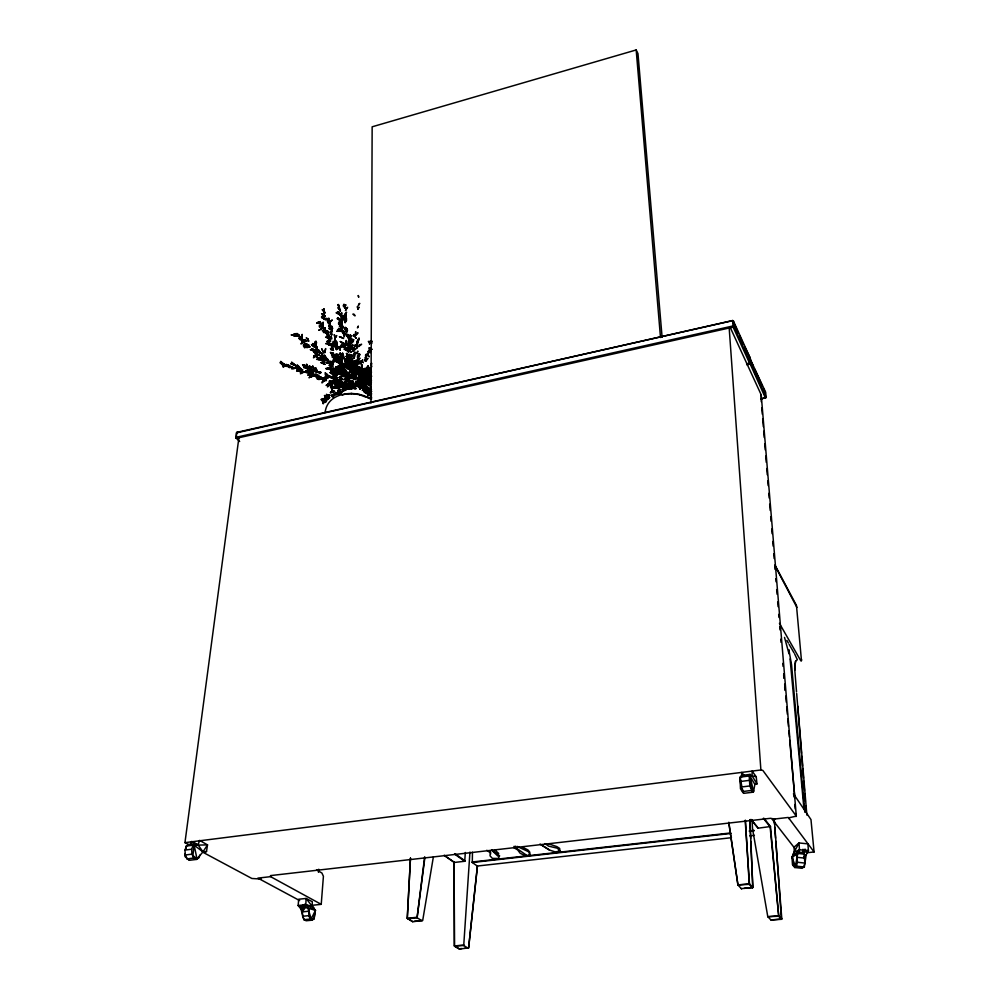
<?xml version="1.0" encoding="UTF-8"?>
<svg xmlns="http://www.w3.org/2000/svg" width="999" height="999" viewBox="0 0 999 999"><rect width="100%" height="100%" fill="white"/><g stroke="black" fill="none" stroke-linecap="round" stroke-linejoin="round"><path stroke-width="1.5" d="M370.979 403.084L372.152 126.811L636.176 49.95L637.974 53.584L662.112 337.337M804.307 867.219L806.193 854.794L808.441 850.436L799.462 849.824L794.18 852.06L799.038 842.956L799.462 849.824L797.627 854.008L795.441 866.283L792.494 864.784L791.97 857.13L794.18 852.06L794.205 847.002L799.038 842.956L807.829 843.855L808.441 850.436L802.959 852.996L802.996 849.225M513.873 847.701L517.694 849.937L520.092 853.183L524.075 855.244L527.172 855.656L529.757 854.582L529.795 852.147L527.897 849.899L522.714 847.302M306.668 919.892L303.883 919.629L300.924 909.04L298.164 905.494L305.844 904.694L312.212 906.355L306.081 898.451L305.844 904.694L307.892 908.191L311.251 918.893L313.998 919.167L315.459 910.276L312.212 906.355L312.287 901.697L306.081 898.451L298.689 899.237L298.164 905.494L304.882 907.104L304.932 904.008M794.717 667.419L795.566 661.188L797.339 659.727L794.667 654.008M753.546 790.584L752.622 792.244L749.849 785.938L749.175 775.973L750.112 774.375L751.523 776.186M792.582 856.955L793.293 865.858L794.792 867.519L802.209 868.306L803.808 866.945L804.869 863.061L804.12 854.12L802.584 852.497L798.151 852.01M794.792 867.519L796.378 866.158L797.439 862.274L796.702 853.321M469.942 852.085L463.723 945.541L454.42 945.953L454.133 862.224L444.143 855.281M752.622 792.244L743.93 793.318L741.133 787.037L740.359 781.505L740.484 777.085L741.458 775.486L750.112 774.375M454.782 946.39L459.353 949.05L468.606 947.914L477.447 866.17L472.302 862.499L472.465 852.247M444.405 855.531L454.333 862.449L464.722 861.275L465.334 852.472M412.762 921.727L407.28 918.281L410.477 858.104L407.28 918.281L412.762 921.727L422.702 920.466L433.366 856.917M336.139 373.514L336.925 375.474L336.139 373.514L336.251 374.9L336.026 374.25L336.263 371.341L336.8 371.703M795.566 661.188L794.68 668.618L796.54 691.907M367.157 381.655L367.033 383.616L366.358 382.392M238.836 438.536L238.886 437.749L184.952 842.644L189.048 844.842M312.113 905.306L321.228 904.345L323.414 876.298L321.915 873.026L316.571 869.917M352.21 372.714L352.297 371.74M340.035 370.117L340.11 369.368L339.248 371.466M318.456 872.314L318.756 869.23M731.468 837.699L477.397 866.021L468.606 947.914L464.56 948.276M789.123 818.743L789.872 817.582L796.303 816.108L761.213 394.842L730.606 328.284L729.17 327.834L760.888 769.979L762.799 770.366L796.303 816.108M185.29 853.558L184.927 856.493L189.061 859.964M185.826 849.15L186.189 846.215M365.209 389.86L365.409 388.261M424.637 856.992L417.07 917.794L422.14 920.803M424.912 857.267L417.157 917.257L407.28 918.281M236.526 432.879L236.351 438.299L733.141 327.123L733.828 326.298L733.428 321.016L732.667 320.517L236.526 432.879L237.175 432.142M338.748 360.602L338.948 359.053L339.935 362.337L336.838 360.239L339.935 362.337M206.518 851.523L207.505 844.879L199.613 840.396L198.089 844.842L202.959 851.872L206.518 851.523L202.56 852.06M325.112 412.487C327.372 392.108 354.433 389.635 369.218 398.114M358.604 378.559L360.639 367.57M367.008 380.719L367.482 377.672L366.271 380.544M753.558 791.695L750.112 776.548L750.873 787.474L753.558 791.695L754.869 784.34L750.112 776.548L752.097 775.836L756.255 776.785L756.942 783.953L754.869 784.34M329.895 383.766L330.469 380.744L329.383 382.654M801.485 660.776L796.465 605.456L774.899 564.947M774.462 820.903L781.418 919.317L778.646 916.245L770.479 826.523L763.998 818.331M337.824 370.579L338.261 368.544L338.711 370.866M357.467 381.593L355.257 372.889L357.167 371.953L356.218 373.564L355.232 372.952L356.543 376.361M350.125 347.377L349.787 348.851L349.588 345.367L350.986 349.65M345.654 390.134L345.804 389.485M314.947 911.9L314.161 918.518L312.3 920.154L310.252 919.055L308.816 915.658L309.19 908.778M312.3 920.154L306.144 920.766L304.083 919.667L302.635 916.27L302.36 911.875L303.359 908.166L305.244 906.568M792.931 855.656L793.618 853.084M344.156 318.494L346.228 315.259L346.178 317.183L344.156 318.494L345.379 314.235L345.517 316.371M369.842 397.577L369.555 398.576L371.466 399.25L369.842 397.577L371.803 397.889M336.114 374.163L335.352 376.798L336.176 374.5M371.416 364.76L371.815 363.374M352.585 372.352L353.059 370.766L352.422 372.502M801.685 659.777L800.873 660.926L779.432 623.326M190.534 844.754L191.671 841.42L197.028 844.417M340.247 348.077L341.658 343.918M352.197 374.762L352.51 373.876L350.874 376.798M199.85 855.082L198.926 857.779L196.416 859.427L189.748 860.264L187.063 858.89L185.24 854.994L185.002 850.074L186.426 846.041L188.961 844.43L195.617 843.568L198.264 844.979M196.416 859.427L193.744 858.054L191.933 854.145L191.683 849.225L193.094 845.179L195.617 843.568M358.191 387.075L359.715 383.641M351.523 374.213L350.774 376.211L352.235 374.051M370.666 374.101L369.305 376.835L371.478 372.327M364.36 382.954L366.371 377.859M370.979 367.894L369.218 370.829L371.366 371.903L369.78 370.442L371.903 366.121M363.773 380.669L365.047 377.834M366.034 387.874L366.708 386.363L363.611 391.183M728.758 822.639L737.924 884.927L749.238 884.34L745.466 820.404M311.251 918.893L315.459 910.276L305.844 904.694M514.535 847.477L515.209 846.103M364.398 388.923L369.081 379.932M802.959 852.996L805.044 849.075M761.213 394.842L761.288 401.785M753.421 366.333L749.587 357.867L765.671 392.245L766.108 397.327L760.901 399.051M202.959 851.872L207.505 844.879L194.143 845.204L192.907 855.481L197.015 858.978L202.959 851.872L194.143 845.204L197.015 858.978M184.952 842.644L760.888 769.979M365.572 386.014L366.808 384.215M738.361 333.092L732.667 320.517L733.141 327.123L749.637 363.324L749.874 357.342L733.428 321.016L732.492 320.704L236.701 432.38L235.864 437.812L239.66 441.521M362.537 379.008L364.335 376.148L368.406 373.127M749.637 363.324L750.286 362.525L733.828 326.298L732.879 325.986L236.051 437.312L236.351 438.299M369.168 379.583L371.203 377.172M357.217 384.128L355.619 386.001L357.292 385.027M371.079 386.451L368.643 389.298L369.28 388.686M347.44 386.888L346.503 387.937L345.604 386.151L349.026 388.673L346.178 385.152L349.026 388.673L346.553 387.849L346.978 386.276L347.477 387.1M361.089 382.667L359.553 384.278L359.116 383.391L361.089 382.667L362.575 385.789L361.163 384.94M795.441 866.283L791.97 857.13L799.462 849.824M741.295 888.635L752.809 887.499L749.999 819.63M358.191 384.34L358.941 383.691L358.029 383.316M803.983 856.555L806.193 854.794M770.479 826.523L758.166 828.183L750.948 819.392M351.511 366.808L350.449 367.632L350.349 366.97M288.124 365.035L286.014 366.383L290.434 366.021L286.313 364.41L284.84 364.872L288.973 365.547M338.249 359.315L335.239 360.801L337.25 359.802M791.97 857.13L797.627 854.008M548.563 843.818L556.843 846.59L559.677 848.426L559.915 850.773L555.556 852.035L549.8 850.137L541.258 844.792M365.784 392.694L368.069 391.608L365.784 392.694L368.406 394.33M368.082 398.251L368.968 397.839M369.73 390.397L371.516 389.598M369.805 392.345L370.966 391.833L368.107 392.058L369.93 393.194M336.825 375.1L334.54 376.061L336.051 375.661M370.829 380.569L368.806 381.418L370.604 381.493M342.257 395.192L344.593 394.28M364.398 388.074L365.959 388.686L366.558 390.447L364.398 388.074L367.744 386.963L365.584 388.236L363.786 387.949M341.196 390.01L343.469 389.298M367.332 391.283L364.897 392.045L369.305 390.696L366.283 391.408L364.872 390.422L368.244 389.41L366.683 390.534L364.872 390.422L368.668 390.696M371.728 391.433L367.932 392.482L370.154 392.619M350.574 367.732L349.925 367.894L350.224 367.083M364.423 379.882L367.807 381.905L364.423 379.882L365.671 379.595M746.74 363.773L749.787 363.124M746.59 363.986L750.749 363.536L766.108 397.327L765.484 398.102L749.849 363.249M747.052 364.997L750.749 363.536L750.336 358.354L749.437 358.067M761.026 398.826L765.609 397.877M332.43 343.843L328.421 344.655L330.694 344.755M370.617 370.542L369.218 370.829L370.716 371.278M363.898 389.061L366.021 388.786M186.426 846.041L193.094 845.179M740.484 777.085L749.175 775.973M185.002 850.074L191.683 849.225M740.359 781.505L749.075 780.394M185.24 854.994L191.933 854.145M741.133 787.037L749.849 785.938M187.063 858.89L193.744 858.054M742.494 791.558L751.211 790.471M368.344 379.545L370.117 379.333L366.183 379.745M321.228 904.345L270.592 876.66L257.904 878.109L299.65 900.561M472.152 862L730.731 832.941M749.312 830.843L753.958 830.331M472.302 862.499L730.856 833.466M749.437 831.38L754.083 830.856M749.762 835.863L754.407 835.351M806.455 852.784L814.073 851.972L810.976 819.58L793.443 793.793M303.359 908.166L307.979 907.691M302.36 911.875L308.529 911.25M302.635 916.27L308.816 915.658M414.173 921.328L421.278 920.603M304.083 919.667L310.252 919.055M407.692 918.73L417.07 917.794M744.168 888.361L752.809 887.499L750.749 841.458M454.133 862.224L454.42 945.953L463.898 945.017M752.809 887.499L749.487 883.79L737.924 884.927L728.845 822.264M313.748 345.229L312.325 345.367L314.21 347.115M775.773 841.258L781.805 918.943L771.003 919.967L781.418 919.317M346.041 394.143L351.823 393.594M751.985 819.717L752.559 828.908L767.794 916.707L778.646 916.245M454.42 945.953L459.165 948.763L461.863 948.513M767.794 916.707L778.758 915.733L781.805 918.943M365.097 388.049L365.759 388.024M775.062 819.205L770.554 818.293L270.454 875.599L270.717 876.647M742.319 788.711L743.194 792.981L740.471 788.785L740.009 777.322L741.495 777.284L741.77 772.414L744.417 775.836M336.75 370.042L338.124 370.092M354.945 388.474L352.834 388.299L354.62 388.474M797.439 862.274L804.869 863.061M796.378 866.158L803.808 866.945M798.189 853.483L804.12 854.12M797.564 857.367L804.994 858.153M350.961 393.481L360.664 394.805M370.229 375.512L369.23 375.349L371.753 376.186M370.604 392.557L368.107 392.058L368.806 392.37M335.414 380.257L334.066 379.957L335.851 381.418M350.836 388.736L351.573 388.923M261.238 879.07L251.885 878.483L202.71 852.159M300.924 909.04L303.808 909.839M368.993 393.344L370.504 393.768M307.892 908.191L315.459 910.276M370.617 370.779L371.416 371.079M359.353 394.617L365.984 397.202M336.213 370.329L338.037 371.141M370.292 394.218L368.294 393.256L369.493 393.956M517.032 846.365L528.746 851.835L529.757 854.582M298.164 905.494L304.395 908.953M339.86 361.201L338.998 359.34L341.845 362.412L339.672 361.163L340.234 361.875M344.368 386.026L345.467 386.65M463.723 945.541L468.206 948.226M369.493 394.13L371.403 395.279L369.343 393.331L370.254 395.142M539.997 844.055L549.612 850.236M749.874 357.342L744.692 347.065M764.934 391.745L765.184 392.794L763.661 388.923M513.873 846.44L527.172 855.656M486.788 850.274L490.347 852.771L490.022 855.818L492.382 858.391L498.239 858.478L499.6 855.818L491.67 849.774M347.939 386.675L346.291 385.502L348.976 387.412M454.857 853.633L465.047 860.851M454.533 854.058L464.722 861.275M545.042 843.593L548.526 846.128L557.28 848.188L559.915 850.773M371.715 393.906L369.33 392.145L371.316 394.143M371.353 392.944L369.568 391.546L369.68 393.519M344.73 387.824L346.628 389.36M494.542 849.749L498.713 853.446M347.09 374.163L349.088 376.024M491.533 850.062L497.889 856.093M341.733 386.238L345.017 389.548M768.306 917.194L771.191 920.241M738.348 885.451L741.608 888.91M749.238 884.34L752.472 887.811M343.306 370.005L346.141 373.214M358.454 384.453L357.005 382.817L357.055 383.703M340.422 354.42L343.206 357.679M316.146 351.161L316.72 351.835M370.117 394.942L371.441 396.541M751.523 820.017L758.166 828.183M763.348 818.293L770.104 826.835L778.758 915.733M303.122 904.857L304.882 907.104M795.042 848.688L772.202 819.292L788.298 817.444L814.073 851.972M351.76 387.999L352.385 388.811M345.242 361.139L347.015 363.524M371.104 393.631L369.568 391.546L370.517 393.206M756.255 776.785L752.097 771.078L752.097 775.836L756.942 783.953M332.829 367.52L337.674 374.45M341.109 364.235L347.939 375.05L351.473 384.652M355.532 386.463L352.722 381.031M370.504 377.722L370.105 376.436L371.079 378.271M369.28 375.661L370.479 377.734M786.887 640.434L788.373 643.031M789.123 644.33L794.043 652.909M363.873 388.686L362.137 382.592L363.236 384.627L362.587 388.786M775.074 565.846L796.927 607.479M347.64 371.965L349.75 376.011M352.497 375.674L349.3 367.669M370.367 370.966L371.091 372.452M353.584 385.789L355.082 389.036M739.622 335.889L743.431 344.28M754.695 369.155L762.374 386.101M370.105 376.436L370.979 378.446M313.424 907.055L314.847 910.439M351.586 376.486L352.235 378.084M371.054 376.648L370.329 374.812L370.791 376.049M352.172 381.443L352.597 382.617M784.527 637.399L789.01 653.821L788.873 649.75L791.57 664.834L804.857 812.287M351.161 388.936L350.262 386.388L350.324 388.236M345.691 388.087L346.166 389.797M370.829 388.249L371.116 389.36M369.892 371.403L370.179 372.577M351.785 380.344L351.998 381.256M740.009 777.322L741.745 785.863M359.203 387.937L358.279 379.832M790.084 658.99L803.97 809.128M793.693 793.955L794.005 796.965M794.779 804.495L795.241 809.003M795.704 813.523L796.016 816.533M782.766 663.386L783.041 666.358M783.728 673.763L784.128 678.209M784.677 684.14L785.077 688.586M785.751 696.141L786.288 702.185M786.7 706.718L787.362 714.285M787.774 718.818L788.448 726.373M788.848 730.906L789.41 737.112M789.685 740.209L794.842 797.589M636.176 49.95L660.501 337.525M797.776 706.168L806.867 815.109M796.665 693.468L801.498 753.159M761.8 407.992L762.312 414.198M762.687 418.856L763.323 426.61M763.711 431.268L764.21 437.475M764.722 443.681L765.234 449.887M765.734 456.093L766.245 462.3M766.757 468.506L767.269 474.712M767.769 480.931L768.156 485.576M768.793 493.344L769.168 497.989M769.68 504.208L770.192 510.414M770.691 516.62L771.078 521.266M771.715 529.033L772.09 533.691M772.726 541.446L773.114 546.103M773.75 553.858L774.125 558.516M774.762 566.271L775.012 569.38M775.773 578.683L776.036 581.793M776.673 589.547L777.047 594.205M777.684 601.96L778.071 606.618M778.696 614.373L778.958 617.482M779.72 626.785L779.969 629.894M780.731 639.21L780.993 642.307M783.653 674.899L783.915 677.996M784.677 687.312L784.927 690.409M801.747 756.268L802.497 765.596M802.746 768.693L803.496 778.021M803.733 781.131L804.482 790.446M804.732 793.556L805.356 801.323M805.731 805.981L806.23 812.199M774.213 821.066L774.45 824.175M774.687 827.284L775.536 838.161M745.167 820.341L749.487 883.79M749.787 819.967L750.611 838.386M490.546 851.685L490.609 854.133M794.967 663.898L795.092 669.879M302.197 334.503L302.197 337.962L302.197 334.503M344.88 364.036L344.88 365.397L343.706 363.449L344.88 364.036M361.551 364.822L362.162 369.43L361.551 364.822M341.783 360.427L341.77 362.325L340.821 359.877L341.508 358.591L341.783 360.427M329.42 336.451L329.395 339.061L330.394 340.484L329.42 336.451M352.497 339.323L352.485 341.358L350.986 342.957L352.497 339.323M332.555 328.147L331.468 331.343L332.555 328.147M351.698 356.818L351.66 359.315L350.849 355.731L351.698 356.818M361.95 365.11L361.875 370.03L361.95 365.11M350.199 338.624L350.774 342.657L350.199 338.624M355.656 331.743L355.607 334.603L355.656 331.743M368.906 393.281L367.732 396.029L368.906 393.281M346.653 341.458L346.628 342.882L345.704 341.146L346.266 340.409L346.653 341.458M316.708 370.192L316.671 371.828L315.971 368.344L316.708 370.192M338.112 304.558L339.273 307.767L338.112 304.558M358.591 381.793L358.429 386.026L358.591 381.793M366.695 377.522L366.633 379.433L366.758 376.623L365.796 377.247L366.483 378.159L366.758 376.623L366.695 377.522M331.78 330.681L331.643 335.002L330.095 331.793L331.293 332.729L331.643 335.002L330.931 332.892L331.78 330.681M349.725 354.358L348.526 357.055L347.552 355.544L348.127 354.995L348.526 357.055L349.725 354.358M364.223 375.674L364.198 376.598L364.223 375.674M323.414 401.735L323.364 403.571L324.85 399.862L322.952 401.236L323.102 403.671L324.85 399.862L323.414 401.735M361.813 367.245L361.725 369.905L362.225 365.459L361.813 367.245M337.737 356.356L337.662 358.529L335.077 358.366L336.538 357.417L337.674 358.529L336.888 354.495L337.737 356.356M345.866 318.619L345.267 322.452L344.056 319.031L345.267 322.452L345.866 318.619M345.979 343.519L345.929 344.917L347.727 345.442L345.979 343.519M357.417 306.693L357.867 308.891L357.417 306.693M314.31 344.106L314.223 346.378L312.724 343.569L314.31 344.106M355.706 363.336L355.257 366.883L355.706 363.336M362.824 384.215L362.724 386.888L363.574 385.639L362.824 384.215M365.584 354.932L366.496 360.726L365.584 354.932M315.896 368.756L315.821 370.579L317.195 372.415L315.896 368.756M346.74 328.971L346.653 331.456L344.355 328.484L346.653 331.456L345.404 327.285L346.74 328.971M348.401 343.668L348.326 345.242L349.55 344.28L348.401 343.668M353.196 372.065L354.021 376.635L351.061 376.123L352.847 375.686L354.021 376.598L353.196 372.065L354.395 370.779L354.707 372.315L355.394 371.016L353.234 372.165M330.706 386.188L330.632 387.862L332.18 385.002L330.706 386.188M344.568 333.104L344.355 336.813L343.731 334.465L344.568 333.104M358.291 295.579L358.653 297.128L358.291 295.579M335.502 340.247L335.364 343.094L333.404 343.756L332.455 342.994L335.264 343.107L334.653 339.285L335.502 340.247M360.139 369.717L359.802 374.4L360.139 369.717M338.923 366.271L338.848 367.545L339.735 366.683L338.923 366.271M350.624 360.052L350.524 361.688L350.624 360.052M325 350.624L324.875 352.709L325.686 348.564L325 350.624M369.98 384.278L369.867 386.051L368.281 382.517L369.98 384.278M350.911 365.796L351.573 367.907L348.688 366.683L352.123 367.794L350.911 365.796M343.032 354.495L342.907 356.518L344.667 358.853L341.383 357.267L344.58 358.803L343.032 354.495M362.038 371.591L361.938 373.226L362.038 371.591M328.808 318.319L328.521 322.802L328.808 318.319M342.357 371.978L341.583 373.913L342.357 371.978M360.552 378.559L360.264 382.879L360.552 378.559M331.006 384.715L330.906 386.301L331.006 384.715M349.712 362.325L350.861 365.01L347.078 363.823L349.625 363.673L350.861 365.022L349.712 362.325M329.72 336.551L329.52 339.223L328.833 337.075L329.72 336.551M343.993 304.358L344.98 306.818L343.993 304.358M347.39 367.32L347.252 369.118L347.802 367.132L347.103 366.371L347.39 367.32M315.921 341.271L315.622 345.192L315.921 341.271M337.025 371.066L336.888 372.839L338.711 372.777L337.025 371.066M368.244 373.938L368.119 375.537L369.88 374.076L368.244 373.938M350.524 369.805L350.524 369.805M367.195 389.348L367.12 390.359L369.118 389.785L367.195 389.348M353.634 375.262L353.234 378.871L353.634 375.262M321.516 324.613L321.366 326.311L322.889 325.986L321.516 324.613M358.004 367.532L357.767 370.292L358.828 371.478L358.004 367.532M347.615 360.352L347.527 361.263L348.913 361.351L347.615 360.352M353.471 374.625L353.221 377.035L353.471 374.625M316.408 342.207L316.109 345.642L316.408 342.207M327.734 319.605L327.572 321.528L326.473 318.319L327.734 319.605M349.151 383.391L349.175 385.801L349.151 383.391M329.77 324.65L329.37 328.896L329.77 324.65M338.124 368.394L337.974 369.98L339.423 367.307L338.124 368.394M356.318 367.395L356.131 369.355L357.342 365.309L356.318 367.395M341.608 376.323L341.446 378.009L340.085 376.286L341.608 376.323M354.22 364.173L353.983 366.421L354.22 364.173M357.492 359.865L357.867 364.248L357.492 359.865M368.032 376.386L367.857 378.059L370.03 377.272L365.996 378.808L368.331 377.847L368.032 376.386M354.158 364.772L353.983 366.421L354.62 362.312L354.158 364.772M323.127 322.34L322.839 324.9L322.29 324.113L323.127 322.34M366.895 369.992L365.534 373.589L366.895 369.992M368.544 367.532L366.533 371.778L369.905 371.029L367.957 370.654L366.533 371.778L368.544 367.532M352.684 367.769L351.636 369.83L352.123 368.843L352.497 369.518C349.5 369.705 353.646 369.93 352.684 367.769M350.949 374.825L350.761 376.436L352.26 373.426L350.949 374.825M360.839 362.162L360.651 363.761L361.738 360.739L360.839 362.162M334.016 356.243L335.189 359.628L334.016 356.243M343.394 388.961L343.269 390.047L344.068 389.872L343.394 388.961M332.118 383.991L331.793 386.625L332.118 383.991M354.907 353.009L354.395 357.105L354.907 353.009M336.626 354.533L336.326 356.943L337.575 358.978L336.626 354.533M355.319 375.037L354.757 379.395L354.133 377.272L355.319 375.037M338.311 384.665L338.049 386.663L338.311 384.665L339.148 384.515L336.875 386.039L335.864 384.59L338.311 384.665M350.399 335.09L349.837 339.448L349.2 337.325L350.399 335.09M347.177 358.229L347.34 362.4L347.177 358.229M348.376 335.302L348.027 337.937L347.54 334.215L348.376 335.302M345.579 381.069L345.317 382.967L346.84 384.952L345.579 381.069M349.013 357.754L349.088 362.137L349.013 357.754M335.302 344.255L334.977 346.541L333.229 346.79L332.592 345.042L335.002 346.516L334.203 343.107L335.302 344.255M328.446 360.502L328.221 362.187L329.895 362.437L328.446 360.502M314.822 374.413L314.66 375.549L316.583 374.2L314.822 374.413M350.174 337.088L349.837 339.448L351.723 335.502L350.174 337.088M352.21 373.201L353.122 377.123L352.21 373.201M357.667 381.331L357.442 382.954L358.379 383.516L357.667 381.331M349.438 362.812L349.325 363.574L351.536 363.936L349.438 362.812M346.865 329.807L346.466 332.392L347.577 330.244L346.266 327.934L346.466 332.392L345.954 327.884L346.865 329.807M347.727 377.147L348.164 381.293L347.727 377.147M367.382 377.222L366.708 381.643L367.382 377.222L369.405 380.931L367.37 377.247L367.882 380.631L367.382 377.222M322.777 324.001L322.627 325.037L319.118 325.849L322.677 325.037L321.715 323.913L322.777 324.001M333.928 357.892L332.967 362.088L333.928 357.892M349.737 335.377L349.013 339.935L350.087 337.387L349.737 335.377M357.367 362.812L356.643 367.382L356.119 365.334L357.367 362.812M337.337 344.043L336.75 345.504L337.337 344.043M348.014 360.177L347.752 361.775L344.318 359.715L347.802 361.788L348.926 360.389L348.014 360.177M345.954 318.032L345.254 322.215L346.353 320.142L345.954 318.032M330.394 321.865L328.996 325.974L330.394 321.865M330.819 361.301L331.331 362.862L330.819 361.301M334.628 393.618L334.353 395.254L335.889 392.882L334.628 393.618M351.074 385.202L350.711 387.325L352.297 382.692L349.887 385.377L352.297 382.692L351.074 385.202M355.719 381.456L355.469 382.892L356.718 384.815L355.719 381.456M344.742 314.36L344.293 316.92L344.742 314.36M361.376 381.905L360.876 384.765L358.304 380.956L359.965 382.217L360.939 384.802L362.924 380.894L361.376 381.905M363.673 370.442L363.286 372.615L365.159 368.569L363.673 370.442M370.679 390.834L370.479 391.97L369.805 391.758L370.679 390.834M328.671 320.392L328.172 323.177L327.872 318.506L328.671 320.392M362.737 369.755L362.162 372.927L364.185 368.668L362.737 369.755M340.234 365.047L340.01 366.321L341.421 366.695L340.234 365.047M339.598 391.296L339.298 392.932L339.96 390.721L338.873 390.259L337.537 391.158L339.96 390.721L339.598 391.296M349.475 340.497L349.101 342.545L350.199 344.88L349.475 340.497M328.459 396.453L328.496 398.863L328.459 396.453M315.834 368.132L315.509 369.817L317.145 371.765L315.834 368.132M337.262 349.076L336.401 349.4L337.262 349.076M333.529 377.647L333.254 379.033L333.004 375.899L333.529 377.647M339.635 366.084L339.098 368.793L339.635 366.084M353.646 339.598L353.221 341.708L351.149 343.419L351.748 341.171L353.234 339.598L351.149 343.419L353.646 339.598M331.543 347.989L333.254 348.489L331.543 347.989M358.853 372.427L358.404 374.613L359.265 376.436L358.853 372.427M361.251 374.613L360.964 375.961L361.838 375.349L361.251 374.613M366.133 382.767L365.671 384.977L364.41 385.527L366.133 382.767M323.851 308.728L324.563 312.675L323.851 308.728M351.323 361.963L350.761 364.46L351.623 367.058L351.323 361.963M338.898 372.415L338.499 374.188L339.772 371.928L338.823 372.502M352.535 366.995L352.235 368.294L353.746 369.018L352.535 366.995M338.524 379.832L338.049 381.88L335.614 381.743L334.19 379.632L338.087 381.968L338.524 379.832M354.97 387.088L355.956 388.661L354.97 387.088M361.613 383.129L361.226 384.777L362.262 382.779L361.613 383.129M353.983 384.428L355.12 384.877L353.983 384.428M340.759 392.52L340.422 393.893L343.007 390.959L340.759 392.52M365.534 359.078L365.047 361.039L366.733 358.429L365.534 359.078M365.984 359.165L365.484 361.201L365.272 357.23L365.984 359.165M330.344 380.981L330.182 381.68L329.046 381.293L330.344 380.981L330.969 382.105L330.344 380.981M358.828 355.257L358.117 358.129L358.828 355.257M371.341 364.885L370.729 364.323L371.341 364.885M343.706 389.485L343.231 390.721L344.643 390.646L343.706 389.485M309.727 372.04L309.265 373.776L312.312 370.791L309.727 372.04M324.7 399.9L324.4 401.061L324.126 399.338L323.002 399.6L324.7 399.9M322.402 400.025L322.14 401.011L324.138 399.737L322.402 400.025M344.53 381.543L344.093 383.204L345.367 384.99L344.53 381.543M323.838 361.588L322.689 362.237L323.838 361.588M354.071 373.002L353.771 374.15L354.545 373.726L354.071 373.002M368.281 375.811L368.044 376.723L368.281 375.811M365.597 391.433L365.234 392.744L366.283 393.356L367.27 392.445L365.234 392.744L365.597 391.433M356.193 374.275L355.769 375.811L356.193 374.275M347.739 355.194L347.44 356.256L348.589 356.818L347.739 355.194M352.597 365.622L352.185 367.07L352.597 365.622M368.069 365.896L367.045 369.468L366.983 367.12L368.069 365.896M355.869 361.85L354.857 365.284L354.695 363.361L355.869 361.85M359.578 361.775L359.078 363.461L359.478 361.126L359.578 361.775M322.677 355.806L322.202 357.392L323.788 357.53L322.677 355.806M327.222 332.867L326.71 334.603L328.009 337.325L327.222 332.867M351.735 373.576L351.211 375.312L353.034 371.079L351.735 373.576M310.314 371.491L309.902 372.827L312.312 371.079L307.917 370.617L312.3 371.041L310.314 371.491L311.376 371.753L313.574 371.216L310.627 372.852L313.574 371.216L310.302 371.453M322.49 381.331L322.003 382.917L324.463 380.706L322.49 381.331M326.748 397.365L326.436 398.339L328.321 397.24L326.748 397.365M337.837 385.626L335.639 385.626L337.837 385.626M341.695 312.887L341.071 314.835L341.933 316.97L341.695 312.887M352.26 344.805L350.487 348.514L352.26 344.805M357.442 352.06L356.88 353.821L357.879 351.061L357.442 352.06M346.403 318.269L344.98 322.677L346.516 320.417L346.403 318.269M369.755 343.094L369.505 343.881L369.755 343.094M361.825 375.649L360.152 376.548L361.825 375.649M362.712 375.025L362.212 376.536L360.202 376.685L362.712 375.025M338.911 390.072L338.549 391.158L340.135 390.109L337.45 388.186L340.135 390.109L338.911 390.072M356.543 366.733L355.12 370.916L354.957 368.668L356.543 366.733M355.394 383.504L354.845 385.114L355.994 382.842L355.394 383.504M361.301 369.917L360.214 371.69L361.301 369.917M359.827 375.524L359.315 379.433L360.239 380.269L359.215 377.322L359.827 375.524M359.066 353.683L357.567 358.067L357.48 355.919L359.066 353.683M352.272 386.463L351.623 388.361L353.933 384.54L351.673 386.163L353.933 384.54L352.272 386.463M354.882 352.185L352.61 356.056L354.882 352.185M323.226 323.401L322.627 325.15L322.302 322.914L323.226 323.401M353.446 349.413L352.734 351.448L355.944 349.001L353.446 349.413M346.041 363.761L344.667 366.496L346.041 363.761M356.206 364.647L353.908 367.22L354.745 368.831L354.707 367.12L353.908 367.22L356.206 364.647M361.738 360.889L359.777 363.686L361.738 360.889M359.016 338.211L356.88 342.083L359.016 338.211M330.657 325.599L329.508 328.671L331.98 326.448L329.508 328.671L330.657 325.599M363.973 374.388L363.261 376.298L364.448 374.188L363.873 372.202L363.973 374.388M355.994 368.656L355.12 370.916L357.804 367.332L355.994 368.656M358.454 355.794L357.567 358.067L360.09 354.383L358.454 355.794M350.224 384.84L348.564 388.499L350.224 384.84M367.644 353.471L366.933 355.194L369.318 356.768L368.319 355.282L366.895 355.095L368.531 353.446L367.644 353.471M333.479 361.488L332.817 363.124L334.852 361.213L333.479 361.488M346.528 312.4L344.842 315.01L346.491 312.312M336.601 335.614L336.001 337.038L336.601 335.614M338.923 383.354L338.299 384.827L337.724 383.791L338.923 383.354M359.902 376.211L358.953 378.396L359.902 376.211M357.055 368.456L356.206 370.442L359.215 373.326L356.243 370.342L358.092 366.296L357.055 368.456M354.096 334.49L353.421 335.914L354.096 334.49M369.093 393.506L368.381 395.104L369.967 392.295L369.093 393.506M333.304 381.968L332.717 383.291L333.304 381.968M339.535 381.918L338.798 383.591L339.535 381.918M351.973 358.566L351.461 359.727L351.061 357.767L351.973 358.566M325.187 378.509L324.837 379.283L325.187 378.509M333.266 394.293L332.217 396.603L332.068 395.217L333.266 394.293M350.961 338.711L348.663 340.809L350.961 338.711M333.316 387.1L331.768 390.484L331.693 388.836L333.316 387.1M357.33 347.028L356.768 348.264L357.33 347.028M345.754 304.895L344.905 306.73L345.754 304.895M337.6 384.553L339.073 385.664L337.6 384.553M355.794 345.417L355.394 346.266L354.945 344.867L355.794 345.417M358.191 326.298L357.442 327.897L358.291 326.261M339.997 392.682L339.36 394.031L338.236 394.006L339.997 392.682M359.028 307.367L357.679 309.028L359.028 307.367M361.75 360.751L361.201 361.863L361.076 360.676L361.75 360.751M366.258 372.103L365.534 373.589L367.507 371.89L366.258 372.103M309.777 368.181L309.278 369.18L308.903 368.094L309.777 368.181M360.402 388.236L359.915 389.21L360.402 388.236M346.516 308.491L345.429 310.652L347.627 307.28L346.516 308.491M364.273 382.405L363.449 384.028L366.208 382.08L364.273 382.405M366.745 384.702L365.659 386.838L365.472 385.377L366.745 384.702M336.663 371.753L335.976 373.089L337.3 375.537L336.663 371.753M353.758 348.701L352.572 351.024L354.645 347.028L353.758 348.701M362.649 359.977L361.875 361.476L362.649 359.977M358.092 342.445L355.694 345.617L358.092 342.445M333.716 394.892L332.717 396.778L333.803 396.765L333.716 394.892M369.88 367.457L368.868 369.368L366.845 369.618L369.88 367.457M336.251 345.691L335.439 347.202L336.651 349.737L336.251 345.691M328.184 385.602L327.447 386.9L330.681 384.44L328.184 385.602M363.661 376.71L363.186 377.547L363.661 376.71M370.866 374.013L370.042 375.462L370.866 374.013M370.317 380.944L369.118 383.067L371.391 379.245L370.317 380.944M352.172 382.292L351.111 384.165L353.346 381.168L352.172 382.292M338.361 355.082L337.362 356.78L338.361 355.082L337.163 353.946L334.653 354.583L338.374 355.12M364.985 389.735L363.848 391.658L367.707 390.534L365.759 390.359L363.848 391.645L366.521 389.81L364.985 389.735M310.514 375.449L309.091 377.859L311.913 374.513L308.067 375.012L309.827 375.474L311.913 374.513L310.514 375.449M359.116 304.096L358.216 305.619L359.765 303.359L359.116 304.096M328.284 384.016L327.447 385.427L330.544 383.791L328.284 384.016M362.113 377.123L363.561 376.286L362.113 377.123M367.657 354.146L366.695 355.719L366.009 354.358L367.657 354.146M344.63 366.645L344.131 367.445L343.881 366.621L344.63 366.645M353.459 386.601L352.747 387.737L354.458 384.99L353.459 386.601M364.635 379.071L363.024 381.668L364.91 380.319L364.635 379.071M311.413 367.058L309.74 368.306L311.413 367.058M359.765 378.221L359.428 378.746L361.139 377.772L359.765 378.221M335.964 366.908L335.065 368.331L337.65 366.97L335.964 366.908M357.854 332.979L355.557 335.302L357.854 332.979M340.696 379.757L339.036 382.23L340.696 379.757M359.053 359.165L357.942 360.864L359.952 358.092L359.053 359.165M345.954 371.316L342.395 374.837L345.954 371.316M346.079 376.361L345.654 376.985L348.626 376.586L346.079 376.361M332.28 396.516L333.928 395.03L331.755 395.279L333.928 395.03L332.28 396.516M362.162 380.307L361.438 381.368L363.673 380.444L361.576 379.17L362.287 380.669L363.673 380.444L362.162 380.307M349.25 363.561L350.149 364.46L351.398 363.961L349.25 363.561M351.898 346.491L350.487 348.514L353.384 345.092L351.898 346.491M328.396 397.078L329.658 397.639L328.396 397.078M351.261 354.707L349.987 356.481L351.536 355.656L351.261 354.707M352.172 360.914L351.011 362.537L352.572 363.024L351.998 361.638L351.011 362.537L352.997 361.163L352.172 360.914M349.613 377.622L348.713 378.871L349.613 377.622M327.41 395.117L325.949 397.103L329.695 395.142L327.41 395.117M301.96 340.996L304.27 341.508L301.96 340.996M359.977 344.805L358.591 346.665L361.626 344.255L359.977 344.805M363.574 379.47L362.674 380.669L364.672 379.72L363.574 379.47M352.884 385.739L351.636 387.412L353.983 384.34L352.884 385.739M350.287 342.37L349.063 343.968L350.599 343.544L350.287 342.37M351.71 370.042L350.499 371.64L351.71 370.042M366.383 384.715L364.647 385.065L366.383 384.715M342.957 327.148L342.957 327.148M335.589 376.685L335.127 377.285L334.265 375L335.589 376.685M353.534 362.362L352.522 363.661L352.422 362.025L353.534 362.362M297.54 370.055L296.653 371.203L300.299 369.418L297.54 370.055M340.135 352.997L339.423 353.896L340.684 355.956L340.135 352.997M365.209 375.661L363.474 377.847L365.534 377.585L367.033 376.061L363.474 377.847L367.058 375.337L365.209 375.661M301.686 372.227L300.424 373.788L304.533 371.79L301.686 372.227M339.173 329.982L338.524 330.769L337.575 329.495L339.173 329.982M332.13 320.142L328.708 322.44L332.13 320.142M358.366 340.297L356.88 342.083L359.078 339.485L358.366 340.297M339.023 392.307L337.275 394.393L335.414 394.855L339.023 392.307M302.06 342.57L300.911 343.931L304.583 341.471L301.236 339.897L302.46 341.358L304.583 341.458L302.06 342.57M352.098 358.966L351.461 359.727L354.37 357.817L352.098 358.966M359.578 368.244L356.193 370.854L359.578 368.244M326.748 399.325L324.862 401.511L326.873 400.587L326.748 399.325M371.416 382.13L370.542 383.154L368.369 382.605L371.416 382.13M335.577 385.339L334.178 386.963L337.974 385.589L335.577 385.339M369.255 369.967L366.421 372.103L369.255 369.967M353.134 362.987L352.522 363.661L353.134 362.987M344.805 384.028L344.018 384.94L346.753 384.877L344.805 384.028M345.729 307.43L345.017 308.241L345.729 307.43M358.191 388.886L358.191 388.886M366.296 370.329L365.784 368.793L366.296 370.329M350.237 365.547L349.613 366.258L351.561 366.958L350.237 365.547M336.888 373.376L335.452 374.925L339.111 372.365L336.888 373.376M342.507 372.14L340.971 373.626L342.507 372.14L342.282 371.153L341.308 371.191L342.482 372.165M335.314 379.982L334.315 381.044L332.729 380.769L335.314 379.982M315.259 355.894L313.449 357.792L317.819 355.307L313.686 355.756L317.819 355.307L315.259 355.894M336.338 373.888L335.077 375.199L334.777 374.088L336.338 373.888M358.753 372.565L356.606 373.589L358.753 372.565M327.797 396.453L326.361 397.902L329.782 395.254L327.797 396.453M366.858 376.348L365.085 378.084L368.594 376.373L366.858 376.348M368.918 388.661L367.207 390.259L365.184 389.598L368.918 388.661M342.27 365.871L341.034 367.033L343.057 366.096L342.27 365.871M341.146 369.23L339.71 370.592L343.156 368.968L341.146 369.23M368.206 389.335L367.12 390.359L370.154 388.961L368.206 389.335M356.131 360.427L354.77 361.7L358.204 360.065L356.131 360.427M363.411 370.929L362.125 372.127L365.072 370.654L363.411 370.929M370.242 350.761L367.832 351.673L369.056 351.198L370.304 352.659L367.832 351.673L370.242 350.761M356.581 386.026L352.784 387.924L356.581 386.026M367.357 368.107L365.959 369.393L363.923 368.631L367.357 368.107M330.557 370.517L331.805 372.29L330.557 370.517M332.217 390.846L330.382 392.507L334.578 391.421L332.217 390.846M371.353 340.821L371.553 343.693L371.353 340.821M355.045 363.549L353.771 364.685L356.993 364.485L355.045 363.549M327.235 395.754L325.711 397.103L329.695 395.142L327.235 395.754M339.822 387.662L338.798 387.175L339.822 387.662M336.413 393.306L332.442 395.329L336.413 393.306M345.154 345.354L345.642 347.977L345.154 345.354M293.119 367.632L291.696 368.906L295.979 367.669L293.119 367.632M320.979 372.427L319.63 373.601L318.669 372.527L320.979 372.427M356.468 345.279L355.307 346.291L357.854 344.667L356.468 345.279M365.334 376.91L363.386 378.609L367.307 376.748L365.334 376.91M337.3 380.444L335.951 381.606L338.436 380.282L337.3 380.444M366.508 358.616L364.81 360.052L368.119 358.491L366.508 358.616M346.129 315.234L344.555 316.521L345.979 315.359M343.718 345.067L342.158 346.378L345.192 345.08L342.982 344.593L343.868 345.529L345.179 345.105L343.718 345.067M369.742 380.607L368.781 381.418L371.491 380.619L369.742 380.607M334.603 369.18L332.854 370.629L337.088 369.368L333.079 368.531L334.815 369.543L337.088 369.368L334.603 369.18M336.064 357.605L338.873 360.377L336.064 357.605M324.288 380.007L323.339 380.781L326.423 380.594L322.302 378.421L326.423 379.308L324.138 379.995M335.439 358.266L333.941 359.465L337.587 358.853L335.439 358.266M364.298 388.811L362.225 390.447L366.396 388.698L364.298 388.811M347.078 366.283L346.241 366.945L347.677 367.62L347.078 366.283M336.388 359.39L334.777 360.639L338.461 359.116L336.388 359.39M329.37 382.942L327.747 384.19L332.242 383.129L329.37 382.942M316.383 351.523L315.659 352.085L316.383 351.523M332.068 391.583L330.469 392.819L334.578 391.421L332.068 391.583M350.549 381.893L349.151 382.954L353.159 382.542L350.549 381.893M347.39 362.462L346.278 363.299L345.267 362.687L347.39 362.462M345.954 364.81L343.931 366.333L347.352 366.158L345.954 364.81M337.662 379.483L336.651 380.219L337.812 380.219L337.662 379.483M324.95 377.16L323.501 378.221L327.872 377.784L324.95 377.16M322.789 328.097L318.756 330.294L322.789 328.097M294.817 367.832L293.569 368.718L295.791 367.819L294.817 367.832M338.711 372.752L337.113 373.876L335.477 373.351L338.711 372.752M308.516 345.654L304.52 347.59L308.516 345.654M331.356 362.849L330.095 363.549L331.356 362.849M323.426 357.205L322.128 358.079L321.066 357.48L323.426 357.205M339.21 384.977L336.089 385.864L339.21 384.977M341.783 321.241L340.959 321.79L342.02 323.177L341.783 321.241M325.512 358.454L321.528 360.602L325.512 358.454M305.282 367.332L304.283 367.982L303.771 367.282L305.282 367.332M318.731 371.865L320.816 372.54L318.731 371.865M358.166 383.479L356.181 383.991L358.166 383.479M327.722 359.24L325.524 360.651L323.576 360.552L327.722 359.24M337.924 372.115L336.713 372.877L339.747 371.753L337.275 369.805L339.747 371.778L337.924 372.115M337.999 367.545L336.139 368.706L340.147 367.694L336.8 366.97L338.099 368.069L340.159 367.707L337.999 367.545M348.301 356.755L347.602 357.18L347.365 355.931L348.301 356.755M371.553 340.809L371.603 341.983L371.553 340.809M314.26 375.449L310.14 377.297L314.26 375.449M338.736 369.842L339.66 369.642L338.736 369.842M369.043 371.291L367.719 372.078L371.016 371.778L369.043 371.291M368.693 380.969L367.245 381.83L368.668 385.277L367.232 381.793L368.756 381.83L368.693 380.969M323.788 357.505L322.302 358.366L320.954 357.717L323.788 357.505M347.352 362.312L346.341 362.899L345.966 361.8L347.352 362.312M365.896 386.975L364.373 387.849L361.775 386.938L365.896 386.975M311.238 374.338L309.403 375.387L307.879 375.05L311.238 374.338M367.807 383.329L366.371 384.14L363.948 383.104L367.807 383.329M337.837 386.625L335.664 387.837L340.01 387.699L337.837 386.625M339.46 392.12L335.939 393.519L339.46 392.12M342.682 353.196L341.109 354.071L342.857 354.058L342.682 353.196M338.723 366.208L337.312 366.97L341.433 366.67L340.147 365.322L338.062 365.784L341.458 366.596L338.723 366.208M364.997 383.641L364.061 384.128L362.774 382.592L364.997 383.641M328.634 340.559L326.661 341.571L330.769 341.109L328.634 340.559M340.259 323.239L338.611 324.088L341.358 324.325L340.259 323.239M299.25 370.367L297.602 371.216L300.312 369.83L299.25 370.367M322.827 398.651L320.941 399.6L324.975 398.876L322.827 398.651M338.099 379.757L337.013 380.294L339.797 379.832L338.099 379.757M331.618 383.354L329.82 384.228L334.29 383.391L331.618 383.354M295.317 333.616L293.356 334.565L296.029 334.603L295.317 333.616M320.954 378.171L317.357 378.596L320.954 378.171M316.983 354.233L315.135 355.12L319.63 355.02L316.983 354.233M321.778 356.193L320.841 356.643L321.69 357.33L323.264 356.93L321.004 352.622L322.115 353.658L322.29 355.769L320.005 356.031L323.239 356.943L321.778 356.193M284.827 366.034L282.892 366.945L286.913 365.459L284.827 366.034M309.34 368.206L308.691 368.506L306.606 364.111L306.893 366.071L309.34 368.206M364.86 378.821L362.375 379.982L366.608 379.27L364.86 378.821M329.907 362.425L328.122 363.249L326.998 362.387L329.907 362.425M329.071 395.829L326.885 396.84L324.937 396.503L329.071 395.829M332.679 354.595L331.631 355.07L332.817 355.819L334.453 355.332L332.679 354.595M315.447 374.563L313.549 375.424L318.194 375.124L315.447 374.563M352.647 347.565L352.759 349.2L352.647 347.565M320.342 323.039L318.956 323.651L321.865 323.926L320.342 323.039M338.599 330.482L336.7 331.306L340.484 331.318L338.599 330.482M321.041 378.671L319.018 379.558L317.207 378.996L321.041 378.671M328.221 398.201L324.126 399.325L328.221 398.201M302.285 338.062L298.988 338.336L302.285 338.062M337.924 383.341L336.039 384.165L336.026 383.291L337.924 383.341M300.974 337.412L299.4 338.087L302.285 337.949L300.974 337.412M310.277 370.779L308.916 371.366L312.974 371.578L310.277 370.779M353.446 370.554L352.247 371.054L351.923 369.63L353.446 370.554M351.311 371.128L349.625 371.815L352.784 371.915L351.311 371.128M326.373 396.491L324.588 397.227L328.708 395.941L324.388 395.579L328.708 396.091L326.373 396.491M328.596 368.381L326.96 369.043L331.431 369.53L328.596 368.381M343.344 385.776L341.783 386.413L345.741 386.238L343.344 385.776M348.626 367.807L347.465 368.256L350.587 368.481L352.572 372.727L350.562 368.619L348.626 367.807M327.56 342.982L325.686 343.706L330.182 344.068L327.56 342.982M361.376 388.037L360.002 388.549L363.324 387.987L361.376 388.037M337.712 373.688L335.614 374.45L339.922 373.938L336.201 372.402L337.35 373.938L339.922 373.938L337.712 373.688M323.239 326.211L319.48 326.798L323.239 326.211M281.231 363.037L280.482 363.311L283.416 364.036L281.231 363.037M352.56 368.893L349.413 369.593L347.652 366.046L349.163 367.545L349.288 369.692L352.56 368.893L349.687 368.294L352.547 368.906M333.204 364.473L331.144 365.197L329.995 363.324L333.204 364.473L331.056 364.822L329.57 363.811L333.204 364.473M336.089 386.688L332.979 386.7L336.089 386.688M344.23 375.886L340.234 376.798L344.23 375.886L340.959 374.45L344.205 375.874M306.618 346.641L304.683 347.327L307.63 347.552L306.618 346.641M338.037 382.242L335.577 382.068L338.037 382.242M334.615 381.156L333.391 381.581L337.362 381.88L334.615 381.156M323.326 316.021L321.553 316.633L325.174 316.271L323.326 316.021M348.102 361.763L345.117 361.8L348.102 361.763M347.49 356.693L346.903 356.893L348.589 356.818L347.49 356.693M327.684 384.865L326.061 385.414L330.319 384.465L327.684 384.865M368.918 380.644L365.447 380.981L368.918 380.644M314.797 349.85L312.724 350.549L310.264 349.675L314.797 349.85M284.528 364.785L282.455 365.472L286.788 365.447L284.528 364.785M347.277 387.575L345.367 388.199L349.2 387.924L347.277 387.575M320.579 376.91L317.919 377.772L316.071 377.247L320.579 376.91M325.474 359.365L323.401 359.515L325.474 359.365L324.225 356.705L325.449 359.365M346.728 380.656L344.78 381.281L348.239 381.143L346.728 380.656M315.746 350.474L313.499 351.161L316.571 351.935L315.746 350.474M296.029 334.59L291.358 334.927L296.029 334.59M345.617 365.172L343.956 365.684L347.365 366.146L345.617 365.172M360.289 377.847L359.24 377.085L360.289 377.847M371.316 383.803L369.73 384.265L367.682 382.817L371.316 383.803M292.42 366.87L289.735 367.644L288.249 367.095L292.42 366.87M307.367 346.253L305.781 346.715L310.239 346.89L307.367 346.253M299.001 368.231L297.015 368.793L301.423 369.081L299.575 367.445L297.789 367.682L301.423 369.081L299.001 368.231M340.634 372.365L338.211 371.89L340.634 372.365M362.637 375.686L361.388 376.011L364.011 376.823L362.637 375.686M304.058 372.053L301.648 372.664L299.837 371.703L304.058 372.053M328.296 368.007L325.749 368.643L329.757 368.144L328.296 368.007M324.488 332.168L323.426 332.43L326.436 332.754L324.488 332.168M336.051 372.402L334.29 372.839L336.213 373.426L336.051 372.402M340.309 346.503L339.623 346.665L340.409 348.276L340.309 346.503M336.85 358.803L335.439 359.141L338.349 359.29L336.85 358.803M297.452 365.209L295.329 365.709L299.126 366.92L297.452 365.209M333.454 353.234L331.218 353.746L330.369 352.372L333.454 353.234M369.93 348.788L368.918 349.013L370.691 350.911L369.93 348.788M344.405 346.591L340.684 346.69L344.405 346.591M300.162 369.218L298.314 369.605L296.678 368.643L300.162 369.218M316.795 346.516L315.347 346.803L317.145 348.526L316.795 346.516M345.179 371.653L342.932 372.103L340.984 371.228L345.179 371.653M362.724 361.963L363.224 362.6L362.724 361.963M318.768 358.916L316.646 359.328L321.328 359.802L318.768 358.916M311.026 372.265L309.528 372.565L313.549 373.626L311.026 372.265M344.805 363.786L343.506 364.023L344.992 365.284L344.805 363.786M341.109 384.253L339.136 384.615L343.544 384.078L341.109 384.253M314.598 370.055L310.214 370.042L314.598 370.055M340.597 325.886L339.298 326.111L342.133 327.447L340.597 325.886M295.654 335.102L293.381 335.489L297.914 336.101L293.356 335.414L298.064 336.163L296.328 334.353L293.768 334.428L298.064 336.163L295.654 335.102M369.967 381.73L365.784 380.969L369.967 381.73M302.685 339.41L300.262 339.797L298.838 338.286L302.685 339.41M332.879 366.158L330.856 366.483L328.946 365.247L332.879 366.158M323.276 361.426L324.787 362.35L323.276 361.426M368.394 390.047L366.421 390.359L370.429 390.796L368.394 390.047M325.274 327.959L323.077 328.284L321.778 327.335L325.274 327.959M345.354 376.273L343.606 376.523L348.052 377.522L346.278 375.549L348.039 377.647L345.354 376.273M352.759 371.166L351.061 371.403L354.595 373.239L352.759 371.166M331.431 344.355L329.096 344.667L327.697 343.644L331.431 344.355L329.133 342.52L329.358 343.731L331.431 344.355M292.894 363.786L290.946 364.036L294.93 365.272L290.946 363.361L295.005 365.06L291.683 362.3L295.005 365.06L292.894 363.823M346.591 378.908L344.131 379.22L348.014 379.707L346.591 378.908M338.386 383.529L336.363 383.791L340.409 383.391L338.386 383.529M344.156 332.917L342.969 333.054L345.217 334.553L343.693 331.443L343.893 333.354L345.217 334.578L344.156 332.917M347.789 350.1L346.878 350.212L349.662 351.473L346.665 348.851L349.662 351.473L347.789 350.1M344.967 374.126L343.494 374.288L346.228 376.261L344.967 374.126M320.279 321.678L318.057 321.903L320.542 323.177L320.279 321.678M317.045 353.259L315.022 353.446L314.248 351.436L317.045 353.259L313.711 351.923L317.045 353.259M318.394 376.111L315.584 376.373L313.898 375.224L318.394 376.111M322.902 378.409L320.642 378.621L318.581 377.085L322.902 378.409L318.369 377.684L322.902 378.409M349.962 384.765L348.151 384.927L352.135 386.8L349.962 384.765M338.336 370.954L336.638 371.104L339.21 372.39L338.336 370.954M305.781 346.503L303.684 346.678L303.384 344.717L305.781 346.503M361.313 373.077L358.541 372.14L361.313 373.077M370.467 393.968L366.858 393.531L370.005 394.73L367.907 392.832L370.467 393.968M302.697 369.955L300.237 370.092L298.539 368.144L302.697 369.955M337.849 385.214L334.615 384.228L337.849 385.214M346.316 364.835L344.106 364.947L347.502 365.696L346.228 362.537L347.49 365.709L346.316 364.835M304.92 339.735L303.059 339.822L306.98 341.433L304.92 339.735M312.824 344.58L311.463 344.643L314.148 346.491L312.824 344.58M348.801 338.012L347.814 337.337L348.801 338.012M346.665 356.481L345.816 356.518L349.313 356.406L346.665 356.481M338.986 359.852L337 359.94L340.534 361.313L338.986 359.852M323.127 325.986L321.478 326.049L320.954 324.9L323.127 325.986M324.051 330.619L322.215 330.681L325.724 331.218L324.051 330.619M309.353 373.014L305.644 372.302L309.353 373.014L306.094 370.629L309.353 373.014M316.646 351.386L315.472 351.411L314.985 350.1L316.646 351.386M313.449 371.703L310.889 371.029L313.449 371.703M350.262 377.909L347.714 377.972L351.448 378.134L350.262 377.909M359.29 378.521L356.668 377.397L359.29 378.521M341.233 321.553L339.66 321.578L342.033 323.164L341.233 321.553M321.278 358.391L316.858 357.342L321.278 358.391M320.479 323.289L316.833 323.002L320.479 323.289M348.826 388.773L346.178 388.798L349.975 389.111L348.826 388.773M324.65 355.307L322.265 355.332L325.287 356.693L324.65 355.307M330.894 376.81L328.871 376.823L332.867 378.334L329.633 376.186L332.867 378.334L330.881 376.81M284.203 364.248L281.893 364.248L280.057 362.425L284.203 364.248L280.694 361.363L281.943 363.249L284.203 364.248M322.178 359.515L318.107 359.49L322.178 359.515M341.87 359.24L339.56 359.228L338.873 357.942L341.87 359.24M346.566 386.488L344.48 386.476L348.201 386.538L347.552 384.652L345.08 383.878L348.264 386.463L346.566 386.488M328.172 360.776L324.038 359.852L328.172 360.776M330.582 363.236L326.586 362.762L330.582 363.236M342.045 319.493L340.721 319.468L342.657 320.804L342.045 319.493M349.95 386.014L347.939 385.976L347.877 385.09L349.95 386.014M369.368 341.458L368.331 341.421L369.767 342.982L369.368 341.458M346.703 385.114L344.667 385.052L348.264 386.463L346.703 385.114M356.955 374.4L355.894 374.363L355.244 372.927L356.955 374.4M330.856 376.573L329.395 376.511L331.081 377.772L330.856 376.573M344.455 374.762L342.42 374.687L346.154 376.386L344.455 374.762M367.008 380.906L365.184 380.831L368.718 381.318L367.008 380.906M337.387 345.854L335.564 345.779L334.628 344.63L337.387 345.854M339.635 383.017L337.874 382.929L342.008 384.503L339.635 383.017M371.89 349.288L369.268 347.789L371.89 349.288M342.245 368.369L340.047 368.256L339.098 365.871L342.245 368.369L339.56 365.122L340.259 367.195L342.245 368.394M354.57 362.587L352.922 362.5L356.855 367.182L356.056 365.047L354.17 363.761L356.131 364.348L354.058 360.701L354.333 362.937L356.131 364.348L354.57 362.587M335.539 388.049L332.742 387.887L331.293 386.426L335.539 388.049M339.623 323.264L338.449 323.189L340.971 325.112L339.623 323.264M346.104 373.351L341.458 372.839L346.104 373.351M342.807 386.263L340.934 386.138L343.768 388.386L342.807 386.263M330.145 344.43L327.909 344.28L332.043 346.066L331.006 343.956L328.434 343.256L332.043 346.066L330.145 344.43M350.149 381.406L348.127 381.243L352.098 383.366L350.149 381.406M334.69 341.558L332.954 341.421L335.239 343.132L334.69 341.558M341.908 386.75L339.772 386.576L343.768 388.386L341.908 386.75M355.095 386.126L354.183 386.039L355.12 387.1L355.095 386.126M371.341 395.616L369.18 395.417L368.481 393.431L371.341 395.616M327.709 333.391L325.961 333.216L329.258 335.489L327.709 333.391M335.502 345.567L334.378 345.454L337.088 347.552L335.502 345.567M340.534 361.313L336.75 359.915L340.534 361.313M344.88 306.88L343.594 306.743L343.306 305.294L344.88 306.88M350.799 385.114L346.491 384.315L350.799 385.114M343.544 373.189L341.571 372.977L341.271 371.753L343.544 373.189M335.914 374.363L331.493 372.927L335.914 374.363M359.578 373.938L358.454 373.813L360.477 375.699L359.578 373.938M349.575 360.352L345.504 359.84L349.575 360.352M327.809 360.327L325.874 360.09L328.808 361.326L327.809 360.327M343.331 365.447L342.57 365.359L343.469 366.421L343.331 365.447M327.722 337.312L325.624 337.05L329.57 339.335L327.722 337.312M350.537 381.843L348.339 381.568L352.46 383.241L350.537 381.843M351.486 367.095L349.925 366.908L352.535 369.068L351.486 367.095M305.881 367.245L303.721 366.97L303.172 365.184L305.881 367.245L304.832 365.047L305.894 367.245M344.692 349.151L343.931 349.051L346.154 350.125L344.692 349.151M346.94 385.577L343.107 384.927L346.94 385.577M327.947 331.281L326.286 331.031L328.808 333.167L327.947 331.281M371.091 383.029L366.883 381.68L371.091 383.029M370.654 376.773L367.994 376.161L369.605 378.246L367.994 376.161L370.654 376.773M333.216 355.469L331.905 355.269L335.951 356.443L333.216 355.469M338.174 362.387L335.09 361.151L338.174 362.387M343.481 368.094L342.158 367.894L345.417 370.03L343.481 368.094M348.639 342.932L350.087 344.817L348.639 342.932M368.269 393.743L367.295 392.719L368.269 393.743M338.261 313.199L336.076 312.799L340.234 315.085L338.261 313.199M330.856 367.644L329.845 367.457L331.443 369.655L330.856 367.644M346.316 367.008L344.168 366.596L342.757 365.122L346.316 367.008M366.621 377.997L365.209 377.722L366.895 379.22L366.621 377.997M351.798 348.951L348.863 347.153L351.798 348.951M333.179 381.431L331.493 381.081L335.589 383.079L333.179 381.431M340.684 385.414L338.698 384.99L338.361 383.691L340.684 385.414M341.383 329.658L339.46 329.22L342.282 330.906L341.383 329.658M300.587 368.993L296.416 367.07L300.587 368.993M345.142 369.255L343.319 368.843L346.303 371.153L345.142 369.255M343.119 379.632L339.111 377.659L343.119 379.632M315.359 350.287L311.713 348.676L315.359 350.287M322.527 378.771L321.178 378.459L322.527 378.771M333.441 350.362L331.056 349.812L330.444 348.476L333.441 350.362M342.207 316.159L340.909 315.859L342.62 318.219L342.207 316.159M342.282 325.312L340.272 324.837L343.781 327.522L342.282 325.312M303.883 365.022L302.56 364.71L305.931 367.132L303.883 365.022M325.15 364.385L321.004 362.612L325.15 364.385M314.648 350.886L312.762 350.424L315.834 352.11L314.648 350.886M323.489 359.178L321.079 358.591L320.304 357.342L323.489 359.178M365.284 387.912L362.437 386.226L365.284 387.912M320.267 376.823L316.908 375.187L320.267 376.823M362.512 380.944L360.314 379.695L362.512 380.944M364.598 388.636L363.211 388.261L362.587 386.376L364.598 388.636M342.245 330.045L340.497 329.558L342.507 332.23L342.245 330.045M333.928 357.392L331.98 356.843L334.74 358.691L333.928 357.392M355.419 384.091L353.958 383.666L357.455 386.338L355.419 384.091M354.37 314.523L352.897 314.098L355.02 315.896L354.37 314.523M341.87 382.118L339.885 381.556L343.206 383.991L341.87 382.118M344.243 346.278L342.37 345.741L345.454 348.139L344.243 346.278M323.626 314.273L321.578 313.674L325.174 316.346L323.626 314.273M323.614 378.584L319.605 376.698L323.614 378.584M347.964 350.624L346.378 350.137L348.551 352.235L347.964 350.624M351.236 366.059L349.175 365.409L352.26 367.707L351.236 366.059M319.705 352.959L315.696 351.074L319.705 352.959M340.909 337.212L339.398 336.688L343.619 338.474L340.909 337.212M328.833 395.991L326.735 395.254L326.498 394.28L328.896 396.004M340.572 361.501L337.187 359.428L340.572 361.501M367.944 387.575L364.335 385.939L367.944 387.575M323.014 317.982L321.503 317.432L325.549 319.705L323.014 317.982M370.454 384.39L368.094 383.529L367.232 381.83L370.454 384.39M313.511 375.037L311.676 374.35L314.648 376.074L313.511 375.037M339.086 308.391L337.949 307.967L340.409 310.989L339.086 308.391M341.87 329.545L340.085 328.871L343.856 331.331L341.87 329.545M317.045 372.415L314.348 371.403L313.286 369.655L317.045 372.415M335.876 374.662L331.83 372.577L335.876 374.662M337.949 367.844L336.601 367.32L339.885 369.58L337.949 367.844M308.816 345.117L304.658 343.231L308.816 345.117M336.613 344.081L334.715 343.331L337.4 345.854L336.613 344.081M352.035 375.974L349.613 374.987L353.259 377.11L352.035 375.974M346.316 344.742L343.818 343.319L346.316 344.742M342.882 363.898L340.771 363.024L344.805 365.534L342.882 363.898M352.235 362.325L350.849 361.75L352.822 364.66L352.235 362.325M336.675 356.693L335.164 356.031L337.575 358.978L336.675 356.693M365.821 387.862L364.548 387.312L367.182 390.022L365.821 387.862M348.239 359.752L346.403 358.941L349.038 361.263L348.239 359.752M315.809 368.906L314.573 368.356L317.058 371.366L315.809 368.906M305.981 346.441L304.258 345.666L304.158 343.743L305.981 346.441M351.998 382.742L349.513 381.63L348.851 380.02L351.998 382.742M340.784 329.22L338.786 328.309L342.657 331.106L340.784 329.22M342.182 327.772L339.822 326.198L342.182 327.772L341.034 324.413L342.22 327.772M339.198 360.177L337.6 359.44L337.4 357.742L339.198 360.177L338.211 356.181L339.185 360.177M348.089 354.42L347.128 353.983L349.45 356.581L348.089 354.42M338.049 383.354L335.764 382.305L334.877 380.507L338.049 383.354M355.045 379.508L352.597 377.147L355.045 379.508M340.759 323.052L339.335 322.39L341.034 325.025L340.759 323.052M343.931 383.191L342.595 382.567L348.064 388.836L343.931 383.191M340.834 357.455L339.423 356.793L342.22 359.952L340.834 357.455M339.248 362.113L338.624 361.8L341.596 363.786L339.248 362.113M343.082 342.982L340.284 341.533L343.082 342.982M307.854 338.711L306.218 337.874L308.816 341.308L307.854 338.711M298.701 367.033L298.264 365.721L298.701 367.033M349.5 350.349L346.366 348.064L349.5 350.349L347.477 347.627L349.5 350.349M339.535 363.549L336.7 361.588L339.535 363.549M338.087 381.968L335.776 380.769L334.715 378.796L338.087 381.968M346.653 389.148L343.144 386.026L346.653 389.148M342.07 386.925L338.324 384.253L342.07 386.925M358.479 374.325L357.58 373.851L359.265 376.436L358.479 374.325M360.352 386.576L358.853 385.764L358.491 383.878L360.352 386.576M328.621 375.836L326.136 374.475L325.125 372.739L328.621 375.836M297.864 336.251L295.229 333.866L297.864 336.251M306.943 368.544L303.946 366.333L306.943 368.544M338.811 319.455L337.063 318.469L341.009 321.066L338.811 319.455M325.212 319.455L322.727 318.032L322.265 316.571L325.212 319.455M333.142 374.438L330.095 372.639L333.142 374.438M346.928 361.351L345.217 359.103L346.928 361.351M352.759 370.342L351.223 368.132L352.759 370.342M339.198 384.752L337.849 383.916L337.625 382.305L339.198 384.752M344.742 374.737L341.408 372.028L344.742 374.737M339.548 357.217L337.512 355.894L340.159 358.616L339.548 357.217M346.166 388.599L343.319 385.801L346.166 388.599M356.181 338.349L354.545 335.989L356.181 338.349M341.608 321.328L339.885 320.192L339.797 318.893L341.608 321.328M338.236 362.35L335.502 359.677L338.236 362.35M350.125 386.938L348.214 385.676L347.752 383.753L350.125 386.938L347.827 383.092L350.125 386.938M323.988 310.801L322.178 309.59L324.9 313.399L323.988 310.801M348.614 363.599L346.79 362.375L349.563 364.735L348.614 363.599M350 364.585L348.501 362.45L350 364.585M326.973 331.331L323.102 328.546L326.973 331.331M311.051 367.033L309.278 365.796L312.025 368.693L311.051 367.033M334.702 379.608L333.167 378.521L336.176 381.893L334.702 379.608M347.877 379.37L346.603 378.459L348.176 381.293L347.877 379.37M326.124 357.367L324.275 356.031L327.36 359.628L326.124 357.367M349.213 373.176L348.089 372.365L350.562 375.886L349.213 373.176M319.717 352.147L317.445 350.462L317.183 348.976L319.717 352.147M360.352 367.657L359.315 366.883L362.25 369.393L360.352 367.657M339.672 319.068L337.762 317.62L340.696 321.141L339.672 319.068M351.273 352.297L349.188 349.388L351.273 352.297M339.697 387.05L337.425 385.314L337.113 383.491L339.697 387.05M337.113 377.61L336.238 376.935L337.275 380.007L337.113 377.61M299.151 335.152L296.94 333.416L299.975 337.063L299.151 335.152M338.549 313.561L336.925 312.287L340.572 315.347L338.549 313.561M341.558 317.108L340.622 316.371L342.507 318.693L341.558 317.108M344.205 365.609L342.407 364.16L341.583 361.888L344.205 365.609M339.51 312.962L337.837 311.601L340.359 315.272L339.51 312.962M348.002 377.285L345.567 374.275L348.002 377.285M327.922 377.859L325.724 376.024L325.287 374.2L327.922 377.859M361.388 370.08L359.902 368.831L362.225 372.952L361.388 370.08M335.115 378.971L333.616 376.136L335.115 378.971M340.534 322.727L339.198 321.553L342.195 324.85L340.359 320.816L342.195 324.85L340.534 322.727M325.262 401.511L323.788 400.174L325.949 402.16L325.262 401.511M368.144 381.118L366.096 378.022L368.144 381.118M327.11 374.613L326.211 373.776L327.934 376.498L327.11 374.613M336.788 341.958L335.602 340.846L337.1 344.568L336.788 341.958M349.35 356.481L346.441 353.484L349.35 356.481M335.189 359.628L332.854 356.418L335.189 359.628M325.212 402.397L324.188 399.9L325.212 402.397M348.751 389.248L346.378 386.65L348.751 389.248M347.752 344.28L346.241 342.657L347.914 346.154L347.752 344.28M347.477 336.725L346.029 334.053L347.477 336.725M340.784 358.866L340.097 358.104L341.159 361.026L340.784 358.866M340.409 383.941L340.834 384.478L340.409 383.941M331.493 337.4L330.607 336.388L331.68 339.073L331.493 337.4M317.407 349.787L315.497 347.565L315.422 345.579L317.407 349.787M343.656 373.014L341.92 370.954L341.895 368.931L343.656 373.014M307.642 369.106L305.294 365.746L307.642 369.106M357.043 368.394L354.657 364.585L357.043 368.394M329.795 338.848L328.047 336.613L330.132 340.884L329.795 338.848M314.71 370.092L312.774 366.096L314.71 370.092M366.571 381.818L364.86 377.672L366.571 381.818M340.172 350.125L338.099 346.878L340.172 350.125M319.493 351.173L318.419 349.762L320.13 352.947L319.493 351.173M341.733 362.25L340.671 359.74L341.733 362.25M350.412 360.676L349.7 359.702L351.036 363.599L350.412 360.676M351.173 365.921L349.775 364.023L351.573 367.907L351.173 365.921M359.94 380.257L360.015 381.318L359.84 377.11L359.94 380.307M316.346 345.766L314.635 342.245L316.346 345.766M339.185 305.744L338.361 304.57L339.46 308.604L339.185 305.744M346.69 385.452L345.741 384.091L347.177 386.163L346.69 385.452M339.485 308.691L338.311 307.005L340.472 311.201L339.485 308.691M370.217 349.026L369.505 348.002L370.292 351.648L370.217 349.026M370.567 379.932L368.831 375.936L370.567 379.932M344.018 334.84L342.17 331.231L344.018 334.84M363.137 382.53L362.425 380.931L363.137 382.53M366.321 381.481L364.71 378.733L366.321 381.481M354.295 370.454L353.171 368.718L354.533 373.364L354.295 370.454M356.818 362.487L355.532 360.489L357.167 364.573L356.818 362.487M368.156 394.593L367.794 393.094L368.156 394.593M358.953 371.528L357.58 369.318L359.278 373.376L358.953 371.528M370.017 383.441L369.168 382.043L370.217 385.152L370.017 383.441M324.138 316.808L323.177 315.185L325.224 319.468L324.138 316.808M331.755 331.343L331.006 328.421L331.755 331.343M334.628 379.52L333.441 375.786L334.628 379.52M335.739 371.928L334.69 370.105L336.626 374.038L335.739 371.928M333.491 370.966L332.592 369.38L334.178 373.339L333.491 370.966M363.012 370.492L362.275 369.155L363.424 372.639L363.012 370.492M340.472 380.594L339.623 378.971L340.472 382.804L340.472 380.594M345.304 389.36L344.168 387.162L345.304 389.36M323.688 352.822L321.678 348.763L323.688 352.822M354.17 366.596L352.859 362.812L354.17 366.596M341.745 381.83L341.034 380.257L341.833 382.667L341.745 381.83M335.065 338.449L334.34 334.665L335.065 338.449M341.159 361.026L339.835 357.08L341.159 361.026M344.156 317.47L343.993 315.547L344.168 318.756L344.156 317.47"/></g></svg>
